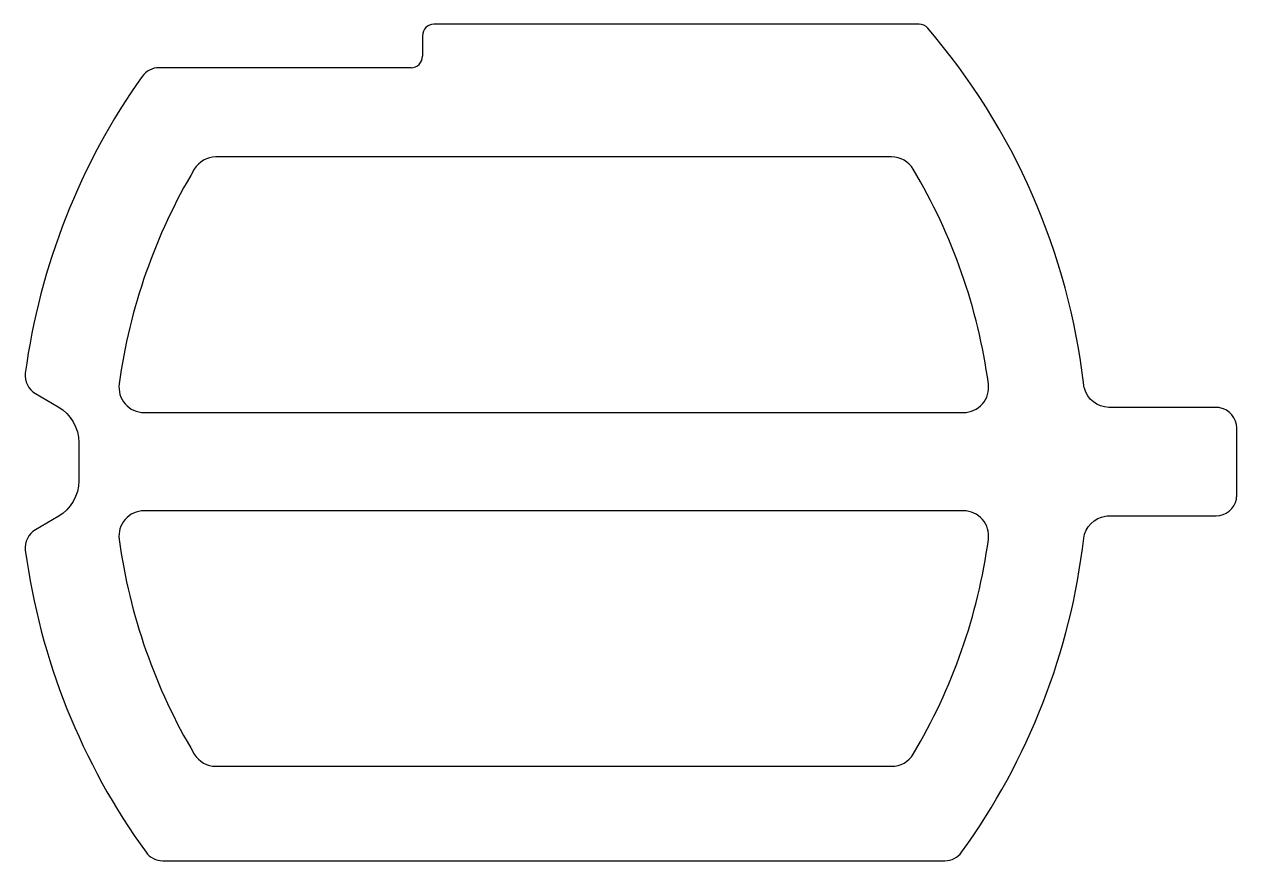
# Model space of a CAD drawing. Header units: millimetres. Extents: x -98.6 to -45.5, y -35.8 to 0.8.
import ezdxf

# ---------------------------------------------------------------- set-up
doc = ezdxf.new("R2010")
doc.units = ezdxf.units.MM
doc.layers.get('0').update_dxf_attribs({"linetype": 'CONTINUOUS'})

msp = doc.modelspace()

# ---------------------------------------------------------------- linework, layer by layer
for p, q in [((-59.42, 0.8), (-80.65, 0.8)), ((-81.15, 0.3), (-81.15, -0.6)), ((-81.65, -1.1), (-92.676, -1.1)), ((-98.082, -15.358), (-97.083, -15.935)), ((-46.424, -15.959), (-51.125, -15.959)), ((-45.524, -19.809), (-45.524, -16.859)), ((-96.183, -17.493), (-96.183, -19.175)), ((-97.083, -20.734), (-98.082, -21.311)), ((-51.125, -20.709), (-46.424, -20.709)), ((-92.515, -35.794), (-58.292, -35.794))]:
    msp.add_line(p, q)
for points in [[(-91.131, -5.544, 0.100535), (-94.419, -14.935, 0.454766), (-93.329, -16.184), (-57.478, -16.184, 0.454766), (-56.388, -14.935, 0.100535), (-59.677, -5.544, 0.264298), (-60.622, -5.006), (-90.186, -5.006, 0.264298)], [(-93.329, -20.484, 0.454766), (-94.419, -21.734, 0.100535), (-91.131, -31.125, 0.264298), (-90.186, -31.662), (-60.622, -31.662, 0.264298), (-59.677, -31.125, 0.100535), (-56.388, -21.734, 0.454766), (-57.478, -20.484)]]:
    msp.add_lwpolyline(points, format="xyb", close=True)
for centre, radius, start, end in [((-80.65, 0.3), 0.5, 90, 180), ((-59.42, 0.3), 0.5, 40.6155, 90), ((-81.149, -18.334), 29.125, 6.6019, 40.6155), ((-81.65, -0.6), 0.5, 270, 360), ((-69.658, -18.334), 29.125, 144.6397, 172.3529), ((-81.149, -18.334), 29.125, 324.0774, 353.3981), ((-69.658, -18.334), 29.125, 187.6471, 215.9226)]:
    msp.add_arc(centre, radius, start, end)
for points in [[(-92.676, -1.1), (-92.963, -1.1), (-93.244, -1.245), (-93.41, -1.479)], [(-98.524, -14.459), (-98.571, -14.811), (-98.389, -15.18), (-98.082, -15.358)], [(-97.083, -15.935), (-96.539, -16.249), (-96.183, -16.865), (-96.183, -17.493)], [(-96.183, -19.175), (-96.183, -19.804), (-96.539, -20.42), (-97.083, -20.734)], [(-98.082, -21.311), (-98.389, -21.488), (-98.571, -21.858), (-98.524, -22.21)], [(-93.244, -35.422), (-93.077, -35.652), (-92.799, -35.794), (-92.515, -35.794)], [(-58.292, -35.794), (-58.008, -35.794), (-57.73, -35.652), (-57.563, -35.422)]]:
    msp.add_open_spline(points, degree=3)
for points, knots in [([(-51.125, -15.959), (-51.613, -15.959), (-52.076, -15.595), (-52.192, -15.123), (-52.204, -15.078), (-52.212, -15.032), (-52.217, -14.986)], [-0.2189342, -0.2189342, -0.2189342, -0.2189342, -0.0190882, -0.0190882, -0.0190882, 0, 0, 0, 0]), ([(-45.524, -16.859), (-45.524, -16.444), (-45.849, -16.052), (-46.258, -15.975), (-46.312, -15.964), (-46.368, -15.959), (-46.424, -15.959)], [-0.785343, -0.785343, -0.785343, -0.785343, 0.599468, 0.599468, 0.599468, 0.785343, 0.785343, 0.785343, 0.785343]), ([(-46.424, -20.709), (-46.009, -20.709), (-45.616, -20.384), (-45.54, -19.976), (-45.529, -19.921), (-45.524, -19.865), (-45.524, -19.809)], [-0.785343, -0.785343, -0.785343, -0.785343, 0.599468, 0.599468, 0.599468, 0.785343, 0.785343, 0.785343, 0.785343]), ([(-52.217, -21.683), (-52.161, -21.198), (-51.746, -20.78), (-51.264, -20.718), (-51.218, -20.712), (-51.171, -20.709), (-51.125, -20.709)], [-0.2189342, -0.2189342, -0.2189342, -0.2189342, -0.0190882, -0.0190882, -0.0190882, 0, 0, 0, 0])]:
    msp.add_open_spline(points, degree=3, knots=knots)

doc.saveas('drawing.dxf')
